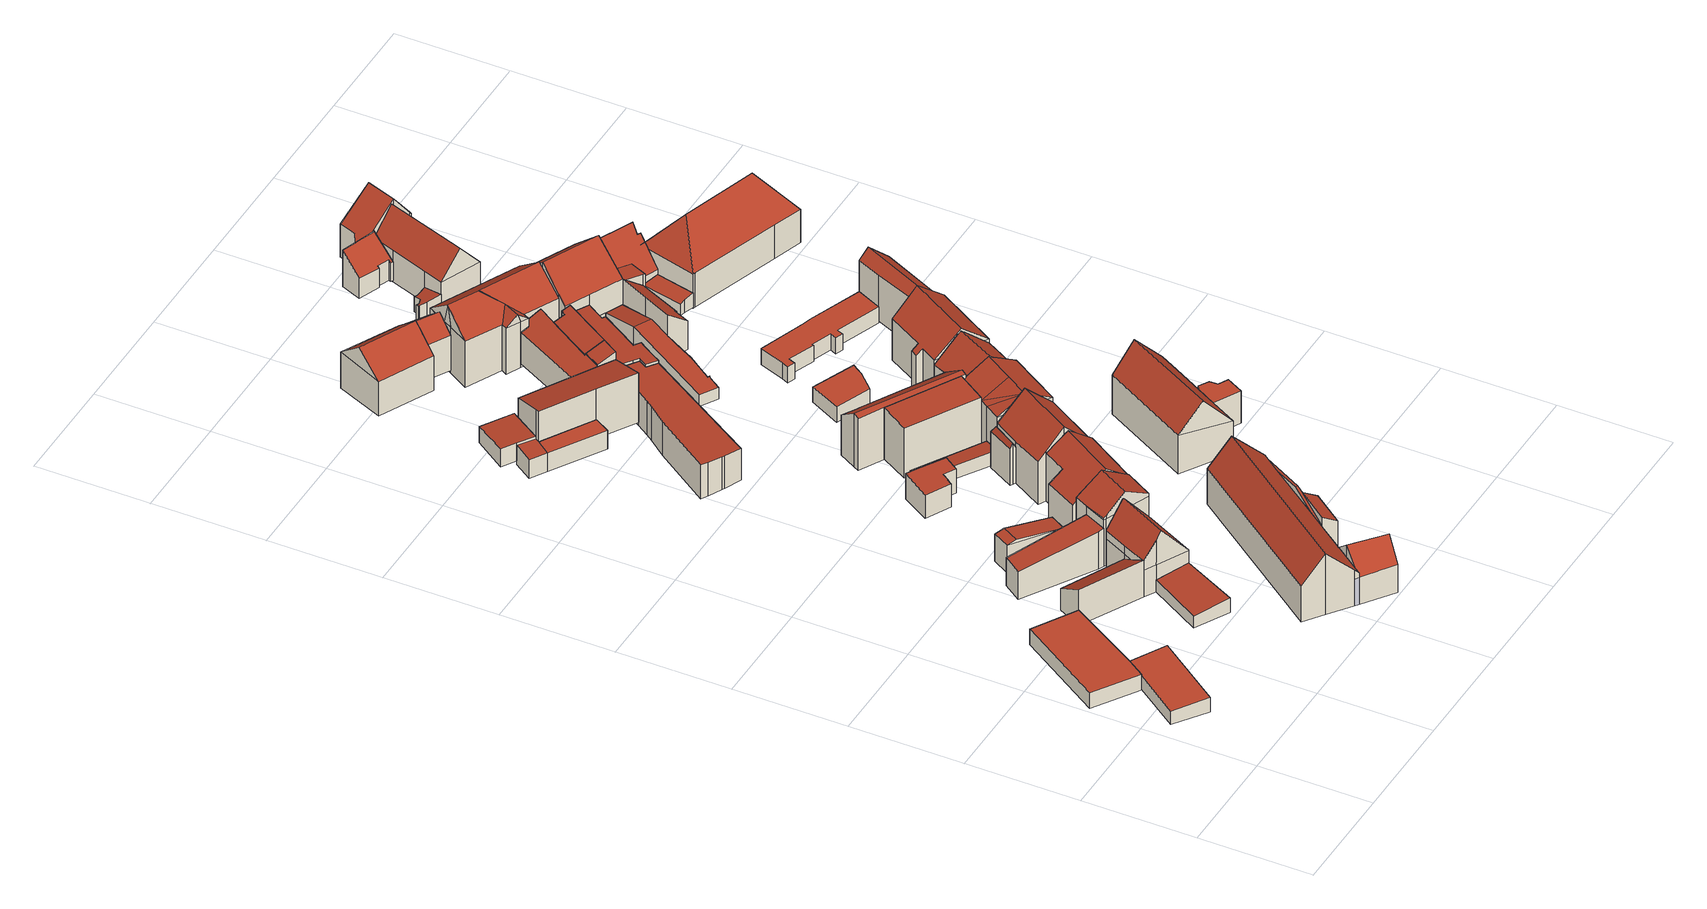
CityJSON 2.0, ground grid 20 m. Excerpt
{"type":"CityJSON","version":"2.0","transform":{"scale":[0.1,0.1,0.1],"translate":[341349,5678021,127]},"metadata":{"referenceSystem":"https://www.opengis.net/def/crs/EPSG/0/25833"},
"CityObjects":{
"building1":{"type":"Building","attributes":{"Dachtyp_tdc":"tdcPolyFlatRoof","Gemeindeschluessel":14729160,"Dachneigung":2.59,"QualitaetDacherkennung":91,"Geometrietyp2DReferenz":"3000","function":"31001_9998","roofType":"2100","measuredHeight":2.83},"geometry":[{"type":"MultiSurface","lod":"2","boundaries":[[[0,1,2,3]],[[1,4,5,2]],[[4,6,7,5]],[[6,8,9,7]],[[8,0,3,9]],[[8,6,4,1,0]],[[3,2,5,7,9]]],"semantics":{"surfaces":[{"type":"WallSurface"},{"type":"RoofSurface"},{"type":"GroundSurface"}],"values":[0,0,0,0,0,1,2]}}]},
"building2":{"type":"Building","attributes":{"Dachtyp_tdc":"tdcPolyFlatRoof","Gemeindeschluessel":14729160,"Dachneigung":0,"QualitaetDacherkennung":69,"Geometrietyp2DReferenz":"3000","function":"31001_9998","roofType":"1000","measuredHeight":3.01},"geometry":[{"type":"MultiSurface","lod":"2","boundaries":[[[10,11,12,13]],[[11,14,15,12]],[[14,16,17,15]],[[16,18,19,17]],[[18,10,13,19]],[[18,16,14,11,10]],[[13,12,15,17,19]]],"semantics":{"surfaces":[{"type":"WallSurface"},{"type":"RoofSurface"},{"type":"GroundSurface"}],"values":[0,0,0,0,0,1,2]}}]},
"building3":{"type":"Building","attributes":{"Gemeindeschluessel":14729160,"Geometrietyp2DReferenz":"3000","function":"31001_9998","roofType":"9999"},"children":["building3-1","building3-2","building3-3"]},
"building3-1":{"type":"BuildingPart","attributes":{"Dachtyp_tdc":"tdcPolyFlatRoof","Dachneigung":5.21,"QualitaetDacherkennung":87,"Geometrietyp2DReferenz":"3000","roofType":"2100","measuredHeight":2.85},"parents":["building3"],"geometry":[{"type":"MultiSurface","lod":"2","boundaries":[[[20,21,22,23]],[[21,24,25,22]],[[26,20,23,27]],[[26,24,21,20]],[[23,22,25,27]],[[27,25,24,26]]],"semantics":{"surfaces":[{"type":"WallSurface"},{"type":"RoofSurface"},{"type":"GroundSurface"},{"type":"ClosureSurface"}],"values":[0,0,0,1,2,3]}}]},
"building3-2":{"type":"BuildingPart","attributes":{"Dachtyp_tdc":"tdcPolyFlatRoof","Dachneigung":30.2,"QualitaetDacherkennung":49,"Geometrietyp2DReferenz":"3000","roofType":"2100","measuredHeight":7.16},"parents":["building3"],"geometry":[{"type":"MultiSurface","lod":"2","boundaries":[[[28,29,19,30,31,32]],[[29,33,34,19]],[[33,35,36,34]],[[33,29,28,37,38,35]],[[36,30,19,34]],[[32,37,28]],[[30,36,35,38,31]],[[31,38,37,32]]],"semantics":{"surfaces":[{"type":"WallSurface"},{"type":"RoofSurface"},{"type":"GroundSurface"},{"type":"ClosureSurface"}],"values":[0,0,0,1,2,0,3,3]}}]},
"building3-3":{"type":"BuildingPart","attributes":{"Dachtyp_tdc":"tdcGableRoof","Dachneigung":50.3,"QualitaetDacherkennung":76,"Geometrietyp2DReferenz":"3000","roofType":"3100","measuredHeight":11.4},"parents":["building3"],"geometry":[{"type":"MultiSurface","lod":"2","boundaries":[[[39,31,30,25,24]],[[40,41,42,36,35]],[[41,43,44,42]],[[43,45,26,27,44]],[[43,46,47,48]],[[49,37,32,50,47,46,51]],[[40,49,51,41]],[[41,51,46,43]],[[39,50,32,31]],[[45,48,47,50,39]],[[43,48,45]],[[27,25,30,36,42,44]],[[24,26,45,39]],[[24,25,27,26]],[[35,38,40]],[[36,30,31,38,35]],[[49,40,38,37]],[[31,32,37,38]]],"semantics":{"surfaces":[{"type":"WallSurface"},{"type":"RoofSurface"},{"type":"GroundSurface"},{"type":"ClosureSurface"}],"values":[0,0,0,0,1,1,0,0,0,0,0,2,0,3,0,3,0,3]}}]},
"building4":{"type":"Building","attributes":{"Gemeindeschluessel":14729160,"Geometrietyp2DReferenz":"3000","function":"31001_9998","roofType":"9999"},"children":["building4-1","building4-2"]},
"building4-1":{"type":"BuildingPart","attributes":{"Dachtyp_tdc":"tdcPolyFlatRoof","Dachneigung":7.52,"QualitaetDacherkennung":23,"Geometrietyp2DReferenz":"3000","roofType":"2100","measuredHeight":7.33},"parents":["building4"],"geometry":[{"type":"MultiSurface","lod":"2","boundaries":[[[52,53,54,55]],[[56,57,58,59]],[[57,60,61,58]],[[60,52,55,61]],[[60,57,56,53,52]],[[55,54,59,58,61]],[[59,54,53,56]]],"semantics":{"surfaces":[{"type":"WallSurface"},{"type":"RoofSurface"},{"type":"GroundSurface"},{"type":"ClosureSurface"}],"values":[0,0,0,0,1,2,3]}}]},
"building4-2":{"type":"BuildingPart","attributes":{"Dachtyp_tdc":"tdcGableRoof","Dachneigung":35.88,"QualitaetDacherkennung":66,"Geometrietyp2DReferenz":"3000","roofType":"3100","measuredHeight":12.32},"parents":["building4"],"geometry":[{"type":"MultiSurface","lod":"2","boundaries":[[[62,63,64,65]],[[63,66,56,59,64]],[[67,68,69,54,53]],[[68,70,71,69]],[[70,62,65,71]],[[72,73,74,75]],[[76,77,78,74,73,68]],[[63,78,77,66]],[[62,75,74,78,63]],[[66,77,76,67]],[[67,76,68]],[[70,72,75,62]],[[68,73,72,70]],[[65,64,59,54,69,71]],[[53,56,66,67]],[[53,54,59,56]]],"semantics":{"surfaces":[{"type":"WallSurface"},{"type":"RoofSurface"},{"type":"GroundSurface"},{"type":"ClosureSurface"}],"values":[0,0,0,0,0,1,1,0,0,0,0,0,0,2,0,3]}}]},
"building5":{"type":"Building","attributes":{"Dachtyp_tdc":"tdcGableRoof","Gemeindeschluessel":14729160,"Dachneigung":10.46,"QualitaetDacherkennung":11,"Geometrietyp2DReferenz":"3000","function":"31001_9998","roofType":"3100","measuredHeight":5.7},"geometry":[{"type":"MultiSurface","lod":"2","boundaries":[[[79,80,81,82]],[[80,83,84,81]],[[83,85,86,84]],[[85,79,82,86]],[[83,80,87]],[[79,85,88]],[[80,79,88,87]],[[85,83,87,88]],[[82,81,84,86]]],"semantics":{"surfaces":[{"type":"WallSurface"},{"type":"RoofSurface"},{"type":"GroundSurface"}],"values":[0,0,0,0,0,0,1,1,2]}}]},
"building6":{"type":"Building","attributes":{"Gemeindeschluessel":14729160,"Geometrietyp2DReferenz":"3000","function":"31001_9998","roofType":"9999"},"children":["building6-1","building6-2","building6-3","building6-4"]},
"building6-1":{"type":"BuildingPart","attributes":{"Dachtyp_tdc":"tdcPolyFlatRoof","Dachneigung":30.98,"QualitaetDacherkennung":46,"Geometrietyp2DReferenz":"3000","roofType":"2100","measuredHeight":7.2},"parents":["building6"],"geometry":[{"type":"MultiSurface","lod":"2","boundaries":[[[89,90,91,92,93,94]],[[90,95,96,91]],[[95,97,98,99,96]],[[97,95,90,89]],[[92,91,96,99]],[[94,98,97,89]],[[93,92,99,98]],[[94,93,98]]],"semantics":{"surfaces":[{"type":"WallSurface"},{"type":"RoofSurface"},{"type":"GroundSurface"},{"type":"ClosureSurface"}],"values":[0,0,0,1,2,0,3,3]}}]},
"building6-2":{"type":"BuildingPart","attributes":{"Dachtyp_tdc":"tdcGableRoof","Dachneigung":45.35,"QualitaetDacherkennung":31,"Geometrietyp2DReferenz":"3000","roofType":"3100","measuredHeight":11.82},"parents":["building6"],"geometry":[{"type":"MultiSurface","lod":"2","boundaries":[[[100,101,102]],[[100,103,104,101]],[[103,105,106,104]],[[105,107,108,106]],[[107,109,110,108]],[[109,111,112,113,110]],[[114,115,116,117,118,119]],[[109,107,105,103]],[[103,100,120,121,122,123,115,114,124,125,111,109]],[[117,126,127,101,104,106,108,110,113,118]],[[120,128,121]],[[123,116,115]],[[128,127,126,122,121]],[[122,126,117,116,123]],[[102,128,120,100]],[[102,101,127,128]],[[114,119,124]],[[125,112,111]],[[119,118,113,112]],[[119,112,125,124]]],"semantics":{"surfaces":[{"type":"WallSurface"},{"type":"RoofSurface"},{"type":"GroundSurface"},{"type":"ClosureSurface"}],"values":[0,0,0,0,0,0,0,1,1,2,0,0,3,3,0,3,0,0,3,3]}}]},
"building6-3":{"type":"BuildingPart","attributes":{"Dachtyp_tdc":"tdcGableRoof","Dachneigung":39.31,"QualitaetDacherkennung":58,"Geometrietyp2DReferenz":"3000","roofType":"3100","measuredHeight":8.56},"parents":["building6"],"geometry":[{"type":"MultiSurface","lod":"2","boundaries":[[[116,129,130,117]],[[129,131,132,130]],[[131,133,134,132]],[[131,129,116,123,135]],[[135,121,128,102,128,133,131]],[[127,126,117,130,132,134,127,101]],[[127,101,102,128]],[[122,121,135]],[[126,127,128,121,122]],[[123,122,135]],[[116,117,126,122,123]],[[128,127,134,133]]],"semantics":{"surfaces":[{"type":"WallSurface"},{"type":"RoofSurface"},{"type":"GroundSurface"},{"type":"ClosureSurface"}],"values":[0,0,0,1,1,2,3,0,3,0,3,0]}}]},
"building6-4":{"type":"BuildingPart","attributes":{"Dachtyp_tdc":"tdcGableRoof","Dachneigung":11.44,"QualitaetDacherkennung":5,"Geometrietyp2DReferenz":"3000","roofType":"3100","measuredHeight":7.4},"parents":["building6"],"geometry":[{"type":"MultiSurface","lod":"2","boundaries":[[[112,136,137,113]],[[136,93,92,137]],[[98,119,118,99]],[[119,98,94,138,139,124]],[[136,112,125,139,138]],[[136,138,94,93]],[[118,113,137,92,99]],[[112,113,118,119]],[[99,92,93,98]],[[93,94,98]],[[124,139,125]],[[119,124,125,112]]],"semantics":{"surfaces":[{"type":"WallSurface"},{"type":"RoofSurface"},{"type":"GroundSurface"},{"type":"ClosureSurface"}],"values":[0,0,0,1,1,0,2,3,3,3,0,3]}}]},
"building7":{"type":"Building","attributes":{"Dachtyp_tdc":"tdcPolyFlatRoof","Gemeindeschluessel":14729160,"Dachneigung":2.81,"QualitaetDacherkennung":72,"Geometrietyp2DReferenz":"3000","function":"31001_9998","roofType":"2100","measuredHeight":3.52},"geometry":[{"type":"MultiSurface","lod":"2","boundaries":[[[140,141,142,143]],[[141,144,145,142]],[[144,146,147,145]],[[146,148,149,147]],[[148,150,151,149]],[[150,140,143,151]],[[150,148,146,144,141,140]],[[143,142,145,147,149,151]]],"semantics":{"surfaces":[{"type":"WallSurface"},{"type":"RoofSurface"},{"type":"GroundSurface"}],"values":[0,0,0,0,0,0,1,2]}}]},
"building8":{"type":"Building","attributes":{"Dachtyp_tdc":"tdcPolyFlatRoof","Gemeindeschluessel":14729160,"Dachneigung":5.59,"QualitaetDacherkennung":69,"Geometrietyp2DReferenz":"3000","function":"31001_9998","roofType":"2100","measuredHeight":5.05},"geometry":[{"type":"MultiSurface","lod":"2","boundaries":[[[152,153,154,155]],[[153,156,157,154]],[[156,158,159,157]],[[158,160,161,159]],[[160,162,163,161]],[[162,164,165,163]],[[164,166,167,165]],[[166,168,169,167]],[[168,152,155,169]],[[168,166,164,162,160,158,156,153,152]],[[155,154,157,159,161,163,165,167,169]]],"semantics":{"surfaces":[{"type":"WallSurface"},{"type":"RoofSurface"},{"type":"GroundSurface"}],"values":[0,0,0,0,0,0,0,0,0,1,2]}}]},
"building9":{"type":"Building","attributes":{"Dachtyp_tdc":"tdcFreeFormRoof","Gemeindeschluessel":14729160,"Dachneigung":35.66,"QualitaetDacherkennung":70,"Geometrietyp2DReferenz":"3000","function":"31001_9998","roofType":"5000","measuredHeight":12.12},"geometry":[{"type":"MultiSurface","lod":"2","boundaries":[[[170,171,172,173]],[[171,174,175,172]],[[174,176,177,175]],[[176,178,179,177]],[[178,180,181,179]],[[180,182,183,181]],[[182,170,173,183]],[[180,178,184,185]],[[184,176,174,171,170,182,185]],[[178,176,184]],[[182,180,185]],[[173,172,175,177,179,181,183]]],"semantics":{"surfaces":[{"type":"WallSurface"},{"type":"RoofSurface"},{"type":"GroundSurface"}],"values":[0,0,0,0,0,0,0,1,1,0,0,2]}}]},
"building10":{"type":"Building","attributes":{"Gemeindeschluessel":14729160,"Geometrietyp2DReferenz":"3000","function":"31001_9998","roofType":"9999"},"children":["building10-1","building10-2","building10-3"]},
"building10-1":{"type":"BuildingPart","attributes":{"Dachtyp_tdc":"tdcPolyFlatRoof","Dachneigung":16.2,"QualitaetDacherkennung":48,"Geometrietyp2DReferenz":"3000","roofType":"2100","measuredHeight":9.61},"parents":["building10"],"geometry":[{"type":"MultiSurface","lod":"2","boundaries":[[[186,187,188,189,190]],[[187,191,192,188]],[[191,193,194,192]],[[193,195,196,194]],[[195,197,198,196]],[[197,199,200,201,198]],[[202,199,197,195,193,191,187,186]],[[189,188,192,194,196,198,201,203]],[[204,200,199,202]],[[204,203,201,200]],[[186,190,204,202]],[[190,189,203,204]]],"semantics":{"surfaces":[{"type":"WallSurface"},{"type":"RoofSurface"},{"type":"GroundSurface"},{"type":"ClosureSurface"}],"values":[0,0,0,0,0,0,1,2,0,3,0,3]}}]},
"building10-2":{"type":"BuildingPart","attributes":{"Dachtyp_tdc":"tdcPolyFlatRoof","Dachneigung":3.01,"QualitaetDacherkennung":65,"Geometrietyp2DReferenz":"3000","roofType":"2100","measuredHeight":3.75},"parents":["building10"],"geometry":[{"type":"MultiSurface","lod":"2","boundaries":[[[200,205,206,201]],[[205,207,208,206]],[[204,207,205,200]],[[201,206,208,203]],[[203,208,207,204]],[[201,203,204,200]]],"semantics":{"surfaces":[{"type":"WallSurface"},{"type":"RoofSurface"},{"type":"GroundSurface"},{"type":"ClosureSurface"}],"values":[0,0,1,2,3,3]}}]},
"building10-3":{"type":"BuildingPart","attributes":{"Dachtyp_tdc":"tdcPolyFlatRoof","Dachneigung":2.96,"QualitaetDacherkennung":71,"Geometrietyp2DReferenz":"3000","roofType":"2100","measuredHeight":3.77},"parents":["building10"],"geometry":[{"type":"MultiSurface","lod":"2","boundaries":[[[207,209,210,208]],[[209,211,212,210]],[[211,190,189,212]],[[211,209,207,204,190]],[[189,203,208,210,212]],[[204,203,189,190]],[[207,208,203,204]]],"semantics":{"surfaces":[{"type":"WallSurface"},{"type":"RoofSurface"},{"type":"GroundSurface"},{"type":"ClosureSurface"}],"values":[0,0,0,1,2,3,3]}}]},
"building11":{"type":"Building","attributes":{"Dachtyp_tdc":"tdcPolyFlatRoof","Gemeindeschluessel":14729160,"Dachneigung":3.3,"QualitaetDacherkennung":61,"Geometrietyp2DReferenz":"3000","function":"31001_9998","roofType":"2100","measuredHeight":6.56},"geometry":[{"type":"MultiSurface","lod":"2","boundaries":[[[213,214,215,216]],[[214,217,218,215]],[[217,219,220,218]],[[219,221,222,220]],[[221,223,224,222]],[[223,225,226,224]],[[225,227,228,226]],[[227,229,230,228]],[[229,231,232,230]],[[231,233,234,232]],[[233,235,236,234]],[[235,237,238,236]],[[237,239,240,238]],[[239,213,216,240]],[[239,237,235,233,231,229,227,225,223,221,219,217,214,213]],[[216,215,218,220,222,224,226,228,230,232,234,236,238,240]]],"semantics":{"surfaces":[{"type":"WallSurface"},{"type":"RoofSurface"},{"type":"GroundSurface"}],"values":[0,0,0,0,0,0,0,0,0,0,0,0,0,0,1,2]}}]},
"building12":{"type":"Building","attributes":{"Dachtyp_tdc":"tdcPolyFlatRoof","Gemeindeschluessel":14729160,"Dachneigung":6.05,"QualitaetDacherkennung":67,"Geometrietyp2DReferenz":"3000","function":"31001_9998","roofType":"2100","measuredHeight":2.61},"geometry":[{"type":"MultiSurface","lod":"2","boundaries":[[[241,242,243,244]],[[242,245,246,243]],[[245,247,248,246]],[[247,249,250,248]],[[249,251,252,250]],[[251,241,244,252]],[[251,249,247,245,242,241]],[[244,243,246,248,250,252]]],"semantics":{"surfaces":[{"type":"WallSurface"},{"type":"RoofSurface"},{"type":"GroundSurface"}],"values":[0,0,0,0,0,0,1,2]}}]},
"building13":{"type":"Building","attributes":{"Gemeindeschluessel":14729160,"Geometrietyp2DReferenz":"3000","function":"31001_9998","roofType":"9999"},"children":["building13-1","building13-2"]},
"building13-1":{"type":"BuildingPart","attributes":{"Dachtyp_tdc":"tdcGableRoof","Dachneigung":45.66,"QualitaetDacherkennung":60,"Geometrietyp2DReferenz":"3000","roofType":"3100","measuredHeight":13.01},"parents":["building13"],"geometry":[{"type":"MultiSurface","lod":"2","boundaries":[[[253,254,255,256,257]],[[254,258,259,255]],[[258,260,179,259]],[[260,261,262,179]],[[261,263,177,262]],[[263,264,265,177]],[[264,266,267,268,265]],[[261,260,258,254]],[[254,253,269,266,264,263,261]],[[268,256,255,259,179,262,177,265]],[[270,267,266,269]],[[270,268,267]],[[253,257,270,269]],[[257,256,268,270]]],"semantics":{"surfaces":[{"type":"WallSurface"},{"type":"RoofSurface"},{"type":"GroundSurface"},{"type":"ClosureSurface"}],"values":[0,0,0,0,0,0,0,1,1,2,0,3,0,3]}}]},
"building13-2":{"type":"BuildingPart","attributes":{"Dachtyp_tdc":"tdcFreeFormRoof","Dachneigung":62.61,"QualitaetDacherkennung":21,"Geometrietyp2DReferenz":"3000","roofType":"5000","measuredHeight":8.14},"parents":["building13"],"geometry":[{"type":"MultiSurface","lod":"2","boundaries":[[[271,272,273,274]],[[272,275,276,273]],[[275,257,256,276]],[[267,271,274,268]],[[257,275,277]],[[275,272,271,277]],[[271,267,270,257,277]],[[274,273,276,256,268]],[[270,268,256,257]],[[268,270,267]]],"semantics":{"surfaces":[{"type":"WallSurface"},{"type":"RoofSurface"},{"type":"GroundSurface"},{"type":"ClosureSurface"}],"values":[0,0,0,0,1,1,1,2,3,3]}}]},
"building14":{"type":"Building","attributes":{"Dachtyp_tdc":"tdcFreeFormRoof","Gemeindeschluessel":14729160,"Dachneigung":40.03,"QualitaetDacherkennung":75,"Geometrietyp2DReferenz":"3000","function":"31001_9998","roofType":"5000","measuredHeight":10.64},"geometry":[{"type":"MultiSurface","lod":"2","boundaries":[[[278,279,280,281]],[[279,282,283,280]],[[282,284,285,283]],[[284,286,287,285]],[[286,278,281,287]],[[278,288,289,282,279]],[[288,286,284,289]],[[284,282,289]],[[278,286,288]],[[281,280,283,285,287]]],"semantics":{"surfaces":[{"type":"WallSurface"},{"type":"RoofSurface"},{"type":"GroundSurface"}],"values":[0,0,0,0,0,1,1,0,0,2]}}]},
"building15":{"type":"Building","attributes":{"Dachtyp_tdc":"tdcPolyFlatRoof","Gemeindeschluessel":14729160,"Dachneigung":3.49,"QualitaetDacherkennung":70,"Geometrietyp2DReferenz":"3000","function":"31001_9998","roofType":"2100","measuredHeight":9.94},"geometry":[{"type":"MultiSurface","lod":"2","boundaries":[[[290,291,292,293]],[[291,294,295,292]],[[294,296,297,295]],[[296,290,293,297]],[[296,294,291,290]],[[293,292,295,297]]],"semantics":{"surfaces":[{"type":"WallSurface"},{"type":"RoofSurface"},{"type":"GroundSurface"}],"values":[0,0,0,0,1,2]}}]},
"building16":{"type":"Building","attributes":{"Dachtyp_tdc":"tdcPolyFlatRoof","Gemeindeschluessel":14729160,"Dachneigung":20,"QualitaetDacherkennung":65,"Geometrietyp2DReferenz":"3000","function":"31001_9998","roofType":"2100","measuredHeight":9.2},"geometry":[{"type":"MultiSurface","lod":"2","boundaries":[[[298,299,194,196]],[[299,300,301,194]],[[300,302,303,301]],[[302,298,196,303]],[[302,300,299,298]],[[194,301,303,196]]],"semantics":{"surfaces":[{"type":"WallSurface"},{"type":"RoofSurface"},{"type":"GroundSurface"}],"values":[0,0,0,0,1,2]}}]},
"building17":{"type":"Building","attributes":{"Dachtyp_tdc":"tdcGableRoof","Gemeindeschluessel":14729160,"Dachneigung":40.02,"QualitaetDacherkennung":74,"Geometrietyp2DReferenz":"3000","function":"31001_9998","roofType":"3100","measuredHeight":9.38},"geometry":[{"type":"MultiSurface","lod":"2","boundaries":[[[304,305,306,307]],[[305,308,309,306]],[[308,310,311,309]],[[310,304,307,311]],[[308,305,312]],[[304,310,313]],[[305,304,313,312]],[[310,308,312,313]],[[307,306,309,311]]],"semantics":{"surfaces":[{"type":"WallSurface"},{"type":"RoofSurface"},{"type":"GroundSurface"}],"values":[0,0,0,0,0,0,1,1,2]}}]},
"building18":{"type":"Building","attributes":{"Gemeindeschluessel":14729160,"Geometrietyp2DReferenz":"3000","function":"31001_9998","roofType":"9999"},"children":["building18-1","building18-2"]},
"building18-1":{"type":"BuildingPart","attributes":{"Dachtyp_tdc":"tdcGableRoof","Dachneigung":35.51,"QualitaetDacherkennung":55,"Geometrietyp2DReferenz":"3000","roofType":"3100","measuredHeight":10.35},"parents":["building18"],"geometry":[{"type":"MultiSurface","lod":"2","boundaries":[[[291,314,315,316]],[[314,317,318,315]],[[317,319,320,318]],[[319,321,322,320]],[[321,323,324,322]],[[323,325,326,327,328,324]],[[329,294,330,331,332]],[[294,291,316,330]],[[333,325,323,321,319,317]],[[317,314,291,294,329,333]],[[316,315,318,320,322,324,328,334,331,330]],[[335,326,325,333]],[[334,328,327,336]],[[336,327,326,335]],[[329,332,336,335,333]],[[334,336,332,331]]],"semantics":{"surfaces":[{"type":"WallSurface"},{"type":"RoofSurface"},{"type":"GroundSurface"},{"type":"ClosureSurface"}],"values":[0,0,0,0,0,0,0,0,1,1,2,0,3,3,0,3]}}]},
"building18-2":{"type":"BuildingPart","attributes":{"Dachtyp_tdc":"tdcGableRoof","Dachneigung":41.49,"QualitaetDacherkennung":64,"Geometrietyp2DReferenz":"3000","roofType":"3100","measuredHeight":11.75},"parents":["building18"],"geometry":[{"type":"MultiSurface","lod":"2","boundaries":[[[337,332,331,338]],[[327,339,340,328]],[[339,341,342,340]],[[341,337,338,342]],[[341,343,344,345]],[[326,335,346,344,343,339]],[[339,343,341]],[[327,326,339]],[[337,345,344,346,332]],[[341,345,337]],[[338,331,334,328,340,342]],[[328,334,336,327]],[[334,331,332,336]],[[335,336,332,346]],[[326,327,336,335]]],"semantics":{"surfaces":[{"type":"WallSurface"},{"type":"RoofSurface"},{"type":"GroundSurface"},{"type":"ClosureSurface"}],"values":[0,0,0,0,1,1,0,0,0,0,2,3,3,0,3]}}]},
"building19":{"type":"Building","attributes":{"Dachtyp_tdc":"tdcFreeFormRoof","Gemeindeschluessel":14729160,"Dachneigung":29.39,"QualitaetDacherkennung":24,"Geometrietyp2DReferenz":"3000","function":"31001_9998","roofType":"5000","measuredHeight":11.85},"geometry":[{"type":"MultiSurface","lod":"2","boundaries":[[[347,348,349,338]],[[348,350,351,349]],[[350,352,353,351]],[[352,354,355,353]],[[354,356,330,355]],[[356,347,338,330]],[[357,358,356,354]],[[354,359,357]],[[352,359,354]],[[359,352,350]],[[359,350,348]],[[358,357,359,348,347]],[[358,347,356]],[[338,349,351,353,355,330]]],"semantics":{"surfaces":[{"type":"WallSurface"},{"type":"RoofSurface"},{"type":"GroundSurface"}],"values":[0,0,0,0,0,0,1,1,1,1,0,1,0,2]}}]},
"building20":{"type":"Building","attributes":{"Gemeindeschluessel":14729160,"Geometrietyp2DReferenz":"3000","function":"31001_9998","roofType":"9999"},"children":["building20-1","building20-2"]},
"building20-1":{"type":"BuildingPart","attributes":{"Dachtyp_tdc":"tdcGableRoof","Dachneigung":56.66,"QualitaetDacherkennung":27,"Geometrietyp2DReferenz":"3000","roofType":"3100","measuredHeight":4.86},"parents":["building20"],"geometry":[{"type":"MultiSurface","lod":"2","boundaries":[[[360,361,362,363]],[[361,364,365,362]],[[364,366,367,365]],[[366,368,369,367]],[[368,370,371,369]],[[370,372,373,371]],[[372,374,375,373]],[[376,360,363,377]],[[372,370,368,366,364,361,360]],[[360,376,374,372]],[[363,362,365,367,369,371,373,375,377]],[[377,375,374,376]]],"semantics":{"surfaces":[{"type":"WallSurface"},{"type":"RoofSurface"},{"type":"GroundSurface"},{"type":"ClosureSurface"}],"values":[0,0,0,0,0,0,0,0,1,1,2,3]}}]},
"building20-2":{"type":"BuildingPart","attributes":{"Dachtyp_tdc":"tdcPolyFlatRoof","Dachneigung":20.46,"QualitaetDacherkennung":61,"Geometrietyp2DReferenz":"3000","roofType":"2100","measuredHeight":7.69},"parents":["building20"],"geometry":[{"type":"MultiSurface","lod":"2","boundaries":[[[378,379,380,375,374]],[[379,381,382,380]],[[381,383,384,382]],[[383,385,386,384]],[[385,387,388,386]],[[387,389,390,388]],[[389,391,392,390]],[[391,393,376,377,392]],[[393,391,389,387,385,383,381,379,378]],[[375,380,382,384,386,388,390,392,377]],[[378,374,376,393]],[[374,375,377,376]]],"semantics":{"surfaces":[{"type":"WallSurface"},{"type":"RoofSurface"},{"type":"GroundSurface"},{"type":"ClosureSurface"}],"values":[0,0,0,0,0,0,0,0,1,2,0,3]}}]},
"building21":{"type":"Building","attributes":{"Dachtyp_tdc":"tdcPolyFlatRoof","Gemeindeschluessel":14729160,"Dachneigung":20.4,"QualitaetDacherkennung":76,"Geometrietyp2DReferenz":"3000","function":"31001_9998","roofType":"2100","measuredHeight":9.17},"geometry":[{"type":"MultiSurface","lod":"2","boundaries":[[[302,300,301,303]],[[300,394,395,301]],[[394,396,397,395]],[[396,398,399,397]],[[398,400,401,399]],[[400,402,403,401]],[[402,404,405,403]],[[404,302,303,405]],[[404,402,400,398,396,394,300,302]],[[303,301,395,397,399,401,403,405]]],"semantics":{"surfaces":[{"type":"WallSurface"},{"type":"RoofSurface"},{"type":"GroundSurface"}],"values":[0,0,0,0,0,0,0,0,1,2]}}]},
"building22":{"type":"Building","attributes":{"Dachtyp_tdc":"tdcPolyFlatRoof","Gemeindeschluessel":14729160,"Dachneigung":2.99,"QualitaetDacherkennung":69,"Geometrietyp2DReferenz":"3000","function":"31001_9998","roofType":"2100","measuredHeight":6.97},"geometry":[{"type":"MultiSurface","lod":"2","boundaries":[[[406,407,408,409]],[[407,410,411,408]],[[410,412,413,411]],[[412,414,216,413]],[[414,415,240,216]],[[415,416,238,240]],[[416,417,236,238]],[[417,418,234,236]],[[418,419,420,234]],[[419,421,422,420]],[[421,423,424,422]],[[423,425,426,424]],[[425,427,428,426]],[[427,429,430,428]],[[429,406,409,430]],[[429,427,425,423,421,419,418,417,416,415,414,412,410,407,406]],[[409,408,411,413,216,240,238,236,234,420,422,424,426,428,430]]],"semantics":{"surfaces":[{"type":"WallSurface"},{"type":"RoofSurface"},{"type":"GroundSurface"}],"values":[0,0,0,0,0,0,0,0,0,0,0,0,0,0,0,1,2]}}]},
"building23":{"type":"Building","attributes":{"Dachtyp_tdc":"tdcPolyFlatRoof","Gemeindeschluessel":14729160,"Dachneigung":0,"QualitaetDacherkennung":65,"Geometrietyp2DReferenz":"3000","function":"31001_9998","roofType":"1000","measuredHeight":3.01},"geometry":[{"type":"MultiSurface","lod":"2","boundaries":[[[431,432,433,434]],[[432,435,436,433]],[[435,437,438,436]],[[437,439,440,438]],[[439,431,434,440]],[[439,437,435,432,431]],[[434,433,436,438,440]]],"semantics":{"surfaces":[{"type":"WallSurface"},{"type":"RoofSurface"},{"type":"GroundSurface"}],"values":[0,0,0,0,0,1,2]}}]},
"building24":{"type":"Building","attributes":{"Dachtyp_tdc":"tdcFreeFormRoof","Gemeindeschluessel":14729160,"Dachneigung":48.38,"QualitaetDacherkennung":74,"Geometrietyp2DReferenz":"3000","function":"31001_9998","roofType":"5000","measuredHeight":12.38},"geometry":[{"type":"MultiSurface","lod":"2","boundaries":[[[441,442,443,444]],[[442,445,446,443]],[[445,447,448,446]],[[447,449,450,448]],[[449,451,452,450]],[[451,453,454,452]],[[453,441,444,454]],[[453,451,449,455,456,442,441]],[[456,455,447,445]],[[445,442,456]],[[449,447,455]],[[444,443,446,448,450,452,454]]],"semantics":{"surfaces":[{"type":"WallSurface"},{"type":"RoofSurface"},{"type":"GroundSurface"}],"values":[0,0,0,0,0,0,0,1,1,0,0,2]}}]},
"building25":{"type":"Building","attributes":{"Dachtyp_tdc":"tdcFreeFormRoof","Gemeindeschluessel":14729160,"Dachneigung":37.27,"QualitaetDacherkennung":80,"Geometrietyp2DReferenz":"3000","function":"31001_9998","roofType":"5000","measuredHeight":12.78},"geometry":[{"type":"MultiSurface","lod":"2","boundaries":[[[457,458,459,460]],[[458,461,462,459]],[[461,463,464,462]],[[463,465,466,464]],[[465,467,468,466]],[[467,469,470,468]],[[469,471,472,470]],[[471,473,474,472]],[[473,475,476,474]],[[475,477,478,476]],[[477,479,480,478]],[[479,457,460,480]],[[475,479,477]],[[475,481,479]],[[473,481,475]],[[481,473,471]],[[482,483,481,471,469]],[[484,482,469,467]],[[465,484,467]],[[484,465,463]],[[485,483,482,484,463,461]],[[486,485,461,458]],[[486,458,457]],[[481,483,485,486,457,479]],[[460,459,462,464,466,468,470,472,474,476,478,480]]],"semantics":{"surfaces":[{"type":"WallSurface"},{"type":"RoofSurface"},{"type":"GroundSurface"}],"values":[0,0,0,0,0,0,0,0,0,0,0,0,0,0,0,0,1,1,0,0,1,1,0,1,2]}}]},
"building26":{"type":"Building","attributes":{"Dachtyp_tdc":"tdcPolyFlatRoof","Gemeindeschluessel":14729160,"Dachneigung":0,"QualitaetDacherkennung":15,"Geometrietyp2DReferenz":"3000","function":"31001_9998","roofType":"1000","measuredHeight":6.33},"geometry":[{"type":"MultiSurface","lod":"2","boundaries":[[[441,453,454,444]],[[453,487,488,454]],[[487,489,490,488]],[[489,491,492,490]],[[491,493,494,492]],[[493,495,496,494]],[[495,441,444,496]],[[495,493,491,489,487,453,441]],[[444,454,488,490,492,494,496]]],"semantics":{"surfaces":[{"type":"WallSurface"},{"type":"RoofSurface"},{"type":"GroundSurface"}],"values":[0,0,0,0,0,0,0,1,2]}}]},
"building27":{"type":"Building","attributes":{"Gemeindeschluessel":14729160,"Geometrietyp2DReferenz":"3000","function":"31001_9998","roofType":"9999"},"children":["building27-1","building27-2"]},
"building27-1":{"type":"BuildingPart","attributes":{"Dachtyp_tdc":"tdcGableRoof","Dachneigung":10.29,"QualitaetDacherkennung":21,"Geometrietyp2DReferenz":"3000","roofType":"3100","measuredHeight":5.19},"parents":["building27"],"geometry":[{"type":"MultiSurface","lod":"2","boundaries":[[[497,498,499,500]],[[498,501,502,499]],[[501,503,504,502]],[[503,505,506,504]],[[505,507,508,506]],[[507,509,510,508]],[[509,511,512,510]],[[511,513,514,512]],[[513,515,516,514]],[[515,517,518,516]],[[517,519,520,518]],[[519,521,522,520]],[[521,523,524,522]],[[523,525,428,524]],[[521,519,517,515,513,511,509,507,505,503,501]],[[501,498,497,525,523,521]],[[500,499,502,504,506,508,510,512,514,516,518,520,522,524,428]],[[497,500,428,525]]],"semantics":{"surfaces":[{"type":"WallSurface"},{"type":"RoofSurface"},{"type":"GroundSurface"},{"type":"ClosureSurface"}],"values":[0,0,0,0,0,0,0,0,0,0,0,0,0,0,1,1,2,3]}}]},
"building27-2":{"type":"BuildingPart","attributes":{"Dachtyp_tdc":"tdcGableRoof","Dachneigung":42.05,"QualitaetDacherkennung":74,"Geometrietyp2DReferenz":"3000","roofType":"3100","measuredHeight":13.49},"parents":["building27"],"geometry":[{"type":"MultiSurface","lod":"2","boundaries":[[[526,527,426,428]],[[527,528,529,426]],[[528,530,531,529]],[[530,532,533,531]],[[532,534,535,533]],[[534,536,537,535]],[[536,538,497,500,537]],[[526,428,525]],[[536,534,532,530]],[[530,528,527,526,538,536]],[[426,529,531,533,535,537,500,428]],[[526,525,497,538]],[[525,428,500,497]]],"semantics":{"surfaces":[{"type":"WallSurface"},{"type":"RoofSurface"},{"type":"GroundSurface"},{"type":"ClosureSurface"}],"values":[0,0,0,0,0,0,0,0,1,1,2,0,3]}}]},
"building28":{"type":"Building","attributes":{"Dachtyp_tdc":"tdcPolyFlatRoof","Gemeindeschluessel":14729160,"Dachneigung":11.78,"QualitaetDacherkennung":48,"Geometrietyp2DReferenz":"3000","function":"31001_9998","roofType":"2100","measuredHeight":3.58},"geometry":[{"type":"MultiSurface","lod":"2","boundaries":[[[539,540,541,542]],[[540,543,544,541]],[[543,545,546,544]],[[545,547,548,546]],[[547,549,550,548]],[[549,551,552,550]],[[551,553,554,552]],[[553,555,556,554]],[[555,557,558,556]],[[557,539,542,558]],[[557,555,553,551,549,547,545,543,540,539]],[[542,541,544,546,548,550,552,554,556,558]]],"semantics":{"surfaces":[{"type":"WallSurface"},{"type":"RoofSurface"},{"type":"GroundSurface"}],"values":[0,0,0,0,0,0,0,0,0,0,1,2]}}]},
"building29":{"type":"Building","attributes":{"Dachtyp_tdc":"tdcPolyFlatRoof","Gemeindeschluessel":14729160,"Dachneigung":38.92,"QualitaetDacherkennung":66,"Geometrietyp2DReferenz":"3000","function":"31001_9998","roofType":"2100","measuredHeight":8.58},"geometry":[{"type":"MultiSurface","lod":"2","boundaries":[[[559,560,504,561]],[[560,562,499,504]],[[562,538,500,499]],[[538,563,564,500]],[[563,565,566,564]],[[565,567,568,566]],[[567,559,561,568]],[[567,565,563,538,562,560,559]],[[561,504,499,500,564,566,568]]],"semantics":{"surfaces":[{"type":"WallSurface"},{"type":"RoofSurface"},{"type":"GroundSurface"}],"values":[0,0,0,0,0,0,0,1,2]}}]},
"building30":{"type":"Building","attributes":{"Dachtyp_tdc":"tdcFreeFormRoof","Gemeindeschluessel":14729160,"Dachneigung":40.38,"QualitaetDacherkennung":63,"Geometrietyp2DReferenz":"3000","function":"31001_9998","roofType":"5000","measuredHeight":12.17},"geometry":[{"type":"MultiSurface","lod":"2","boundaries":[[[569,570,571,572]],[[570,573,574,571]],[[573,575,576,574]],[[575,577,578,576]],[[577,579,580,578]],[[579,581,582,580]],[[581,583,584,582]],[[583,569,572,584]],[[585,583,581,579,577,575,573,586]],[[570,569,585,586]],[[569,583,585]],[[573,570,586]],[[572,571,574,576,578,580,582,584]]],"semantics":{"surfaces":[{"type":"WallSurface"},{"type":"RoofSurface"},{"type":"GroundSurface"}],"values":[0,0,0,0,0,0,0,0,1,1,0,0,2]}}]},
"building31":{"type":"Building","attributes":{"Dachtyp_tdc":"tdcHipAndGableRoof","Gemeindeschluessel":14729160,"Dachneigung":0,"QualitaetDacherkennung":0,"Geometrietyp2DReferenz":"3000","BezugspunktDach":"2000","function":"31001_9998","measuredHeight":3.1},"geometry":[{"type":"MultiSurface","lod":"2","boundaries":[[[587,588,589,590,591,592,593,594,595,596,597,598,599,600,601,602]],[[602,601,603,604]],[[601,600,605,603]],[[600,599,606,605]],[[599,598,607,606]],[[598,597,608,607]],[[597,596,609,608]],[[596,595,610,609]],[[595,594,611,610]],[[594,593,612,611]],[[593,592,613,612]],[[592,591,614,613]],[[591,590,615,614]],[[590,589,616,615]],[[589,588,617,616]],[[588,587,618,617]],[[587,602,604,618]],[[604,603,605,606,607,608,609,610,611,612,613,614,615,616,617,618]]],"semantics":{"surfaces":[{"type":"RoofSurface"},{"type":"WallSurface"},{"type":"GroundSurface"}],"values":[0,1,1,1,1,1,1,1,1,1,1,1,1,1,1,1,1,2]}}]},
"building32":{"type":"Building","attributes":{"Dachtyp_tdc":"tdcPolyFlatRoof","Gemeindeschluessel":14729160,"Dachneigung":39.92,"QualitaetDacherkennung":54,"Geometrietyp2DReferenz":"3000","function":"31001_9998","roofType":"2100","measuredHeight":7.16},"geometry":[{"type":"MultiSurface","lod":"2","boundaries":[[[619,620,621,622]],[[620,623,624,621]],[[623,625,626,624]],[[625,627,628,626]],[[627,629,630,628]],[[629,631,632,630]],[[631,633,634,632]],[[633,635,636,634]],[[635,637,638,636]],[[637,639,640,638]],[[639,619,622,640]],[[639,637,635,633,631,629,627,625,623,620,619]],[[622,621,624,626,628,630,632,634,636,638,640]]],"semantics":{"surfaces":[{"type":"WallSurface"},{"type":"RoofSurface"},{"type":"GroundSurface"}],"values":[0,0,0,0,0,0,0,0,0,0,0,1,2]}}]},
"building33":{"type":"Building","attributes":{"Dachtyp_tdc":"tdcFreeFormRoof","Gemeindeschluessel":14729160,"Dachneigung":50.01,"QualitaetDacherkennung":88,"Geometrietyp2DReferenz":"3000","function":"31001_9998","roofType":"5000","measuredHeight":10.85},"geometry":[{"type":"MultiSurface","lod":"2","boundaries":[[[641,642,643,644]],[[642,645,646,643]],[[645,647,648,646]],[[647,649,650,648]],[[649,651,652,650]],[[651,641,644,652]],[[651,649,653,654]],[[653,647,645,642,641,654]],[[649,647,653]],[[641,651,654]],[[644,643,646,648,650,652]]],"semantics":{"surfaces":[{"type":"WallSurface"},{"type":"RoofSurface"},{"type":"GroundSurface"}],"values":[0,0,0,0,0,0,1,1,0,0,2]}}]},
"building34":{"type":"Building","attributes":{"Gemeindeschluessel":14729160,"Geometrietyp2DReferenz":"3000","function":"31001_9998","roofType":"9999"},"children":["building34-1","building34-2","building34-3"]},
"building34-1":{"type":"BuildingPart","attributes":{"Dachtyp_tdc":"tdcPolyFlatRoof","Dachneigung":9.87,"QualitaetDacherkennung":43,"Geometrietyp2DReferenz":"3000","roofType":"2100","measuredHeight":8.23},"parents":["building34"],"geometry":[{"type":"MultiSurface","lod":"2","boundaries":[[[655,656,657,658,659]],[[656,660,564,657]],[[660,661,500,564]],[[661,662,663,664,500]],[[662,661,660,656,655]],[[658,657,564,500,664]],[[655,659,663,662]],[[659,658,664,663]]],"semantics":{"surfaces":[{"type":"WallSurface"},{"type":"RoofSurface"},{"type":"GroundSurface"},{"type":"ClosureSurface"}],"values":[0,0,0,0,1,2,0,3]}}]},
"building34-2":{"type":"BuildingPart","attributes":{"Dachtyp_tdc":"tdcPolyFlatRoof","Dachneigung":12.94,"QualitaetDacherkennung":72,"Geometrietyp2DReferenz":"3000","roofType":"2100","measuredHeight":2.86},"parents":["building34"],"geometry":[{"type":"MultiSurface","lod":"2","boundaries":[[[665,666,667,668]],[[666,669,670,667]],[[669,671,672,670]],[[671,673,674,672]],[[671,669,666,665,673]],[[674,668,667,670,672]],[[668,674,673,665]]],"semantics":{"surfaces":[{"type":"WallSurface"},{"type":"RoofSurface"},{"type":"GroundSurface"},{"type":"ClosureSurface"}],"values":[0,0,0,0,1,2,3]}}]},
"building34-3":{"type":"BuildingPart","attributes":{"Dachtyp_tdc":"tdcGableRoof","Dachneigung":57.04,"QualitaetDacherkennung":66,"Geometrietyp2DReferenz":"3000","roofType":"3100","measuredHeight":10.87},"parents":["building34"],"geometry":[{"type":"MultiSurface","lod":"2","boundaries":[[[675,659,658,674,673]],[[663,676,677,664]],[[676,678,535,677]],[[678,679,680,535]],[[679,681,682,680]],[[681,683,684,682]],[[683,685,686,684]],[[685,687,665,668,686]],[[681,679,678,676]],[[676,663,659,675,687,685,683,681]],[[668,674,658,664,677,535,680,682,684,686]],[[675,673,665,687]],[[673,674,668,665]],[[663,664,658,659]]],"semantics":{"surfaces":[{"type":"WallSurface"},{"type":"RoofSurface"},{"type":"GroundSurface"},{"type":"ClosureSurface"}],"values":[0,0,0,0,0,0,0,0,1,1,2,0,3,3]}}]},
"building35":{"type":"Building","attributes":{"Dachtyp_tdc":"tdcFreeFormRoof","Gemeindeschluessel":14729160,"Dachneigung":43.84,"QualitaetDacherkennung":69,"Geometrietyp2DReferenz":"3000","function":"31001_9998","roofType":"5000","measuredHeight":10.58},"geometry":[{"type":"MultiSurface","lod":"2","boundaries":[[[688,689,690,691]],[[689,692,693,690]],[[692,694,695,693]],[[694,696,697,695]],[[696,688,691,697]],[[698,696,694,692,699]],[[689,688,698,699]],[[692,689,699]],[[688,696,698]],[[691,690,693,695,697]]],"semantics":{"surfaces":[{"type":"WallSurface"},{"type":"RoofSurface"},{"type":"GroundSurface"}],"values":[0,0,0,0,0,1,1,0,0,2]}}]},
"building36":{"type":"Building","attributes":{"Dachtyp_tdc":"tdcGableRoof","Gemeindeschluessel":14729160,"Dachneigung":40.38,"QualitaetDacherkennung":53,"Geometrietyp2DReferenz":"3000","function":"31001_9998","roofType":"3100","measuredHeight":11.36},"geometry":[{"type":"MultiSurface","lod":"2","boundaries":[[[700,701,702,703]],[[701,704,705,702]],[[704,706,707,705]],[[706,708,709,707]],[[708,710,711,709]],[[710,712,713,711]],[[712,714,715,713]],[[714,716,717,715]],[[716,718,650,717]],[[718,719,720,650]],[[719,721,648,720]],[[721,722,723,648]],[[722,700,703,723]],[[719,718,716,714,712]],[[712,710,708,706,704,701,700,722,721,719]],[[703,702,705,707,709,711,713,715,717,650,720,648,723]]],"semantics":{"surfaces":[{"type":"WallSurface"},{"type":"RoofSurface"},{"type":"GroundSurface"}],"values":[0,0,0,0,0,0,0,0,0,0,0,0,0,1,1,2]}}]},
"building37":{"type":"Building","attributes":{"Dachtyp_tdc":"tdcHipRoof","Gemeindeschluessel":14729160,"Dachneigung":50.59,"QualitaetDacherkennung":46,"Geometrietyp2DReferenz":"3000","function":"31001_9998","roofType":"3200","measuredHeight":12.8},"geometry":[{"type":"MultiSurface","lod":"2","boundaries":[[[724,725,726,727]],[[725,728,729,726]],[[728,730,731,729]],[[730,732,733,731]],[[732,734,735,733]],[[734,736,737,735]],[[736,738,739,737]],[[738,724,727,739]],[[734,732,740]],[[725,724,741]],[[732,730,728,725,741,740]],[[724,738,736,734,740,741]],[[727,726,729,731,733,735,737,739]]],"semantics":{"surfaces":[{"type":"WallSurface"},{"type":"RoofSurface"},{"type":"GroundSurface"}],"values":[0,0,0,0,0,0,0,0,1,1,1,1,2]}}]}
},
"vertices":[
[82,123,38],[27,162,35],[27,162,9],[82,123,9],[84,242,35],[84,242,9],[107,276,35],[107,276,9],[166,240,38],[166,240,9],
[107,276,38],[84,242,38],[84,242,8],[107,276,8],[7,291,38],[7,291,8],[105,445,38],[105,445,8],[181,400,38],[181,400,8],
[316,209,36],[256,241,30],[256,241,8],[316,209,8],[309,333,31],[309,333,8],[364,305,36],[364,305,8],
[289,344,79],[181,400,77],[289,344,8],[289,344,60],[289,344,78],[202,442,50],[202,442,8],[311,389,50],[311,389,8],[290,347,78],[303,374,60],
[309,333,60],[311,389,60],[331,430,60],[331,430,8],[411,398,60],[411,398,8],[364,305,60],[363,417,122],[319,329,122],[364,305,61],[311,389,77],[309,333,108],[331,430,77],
[217,543,63],[346,472,82],[346,472,9],[217,543,9],[327,432,83],[318,436,81],[318,436,9],[327,432,9],[195,511,62],[195,511,9],
[411,398,99],[331,430,99],[331,430,9],[411,398,9],[327,432,99],[346,472,99],[357,495,99],[357,495,9],[441,448,99],[441,448,9],[441,448,102],[397,472,133],[367,416,133],[411,398,104],[346,472,100],[327,432,102],[331,430,105],
[351,533,52],[335,505,52],[335,505,11],[351,533,11],[243,555,64],[243,555,11],[260,585,64],[260,585,11],[259,547,68],[275,576,68],
[551,206,78],[572,191,62],[572,191,6],[551,206,6],[551,206,60],[551,206,77],[531,135,62],[531,135,6],[510,151,78],[510,151,61],[510,151,6],
[419,49,76],[419,49,6],[419,49,58],[380,78,124],[380,78,6],[347,103,75],[347,103,6],[540,364,75],[540,364,6],[573,339,124],[573,339,6],[619,306,67],[619,306,59],[619,306,6],[506,153,67],[468,102,67],[468,102,66],[468,102,6],[506,153,6],[506,153,61],[426,44,67],[432,53,67],[451,78,67],[468,101,67],[521,173,67],[594,273,67],[451,78,6],[426,44,6],[426,44,58],
[523,52,69],[523,52,6],[505,33,92],[505,33,6],[479,5,61],[479,5,6],[451,78,92],
[622,303,59],[622,303,6],[559,218,80],[556,220,80],
[156,1320,61],[128,1339,61],[128,1339,26],[156,1320,26],[104,1354,61],[104,1354,26],[142,1410,58],[142,1410,26],[196,1378,57],[196,1378,26],[188,1367,58],[188,1367,26],
[305,728,56],[334,776,61],[334,776,11],[305,728,11],[357,763,61],[357,763,11],[397,739,61],[397,739,11],[382,714,58],[382,714,11],[361,726,58],[361,726,11],[354,713,57],[354,713,11],[353,714,57],[353,714,11],[348,705,56],[348,705,11],
[351,498,87],[383,556,85],[383,556,10],[351,498,10],[406,543,103],[406,543,10],[429,584,102],[429,584,10],[498,540,100],[498,540,10],[441,448,100],[441,448,10],[357,495,92],[357,495,10],[463,563,131],[405,468,131],
[156,1320,113],[188,1367,96],[188,1367,19],[156,1320,19],[156,1320,57],[279,1314,96],[279,1314,19],[313,1295,96],[313,1295,19],[341,1278,96],[341,1278,19],[306,1221,115],[306,1221,19],[241,1260,115],[241,1260,56],[241,1260,19],[152,1313,115],[152,1313,19],[152,1313,56],
[226,1233,55],[226,1233,19],[135,1289,55],[135,1289,19],
[106,1306,55],[106,1306,19],[128,1339,57],[128,1339,19],
[388,1229,74],[258,1020,74],[258,1020,13],[388,1229,13],[228,1033,76],[228,1033,13],[224,1035,76],[224,1035,13],[200,1047,78],[200,1047,13],[188,1053,79],[188,1053,13],[257,1154,78],[257,1154,13],[282,1186,78],[282,1186,13],[291,1198,78],[291,1198,13],[306,1221,78],[306,1221,13],[341,1278,78],[341,1278,13],[368,1262,76],[368,1262,13],[378,1256,75],[378,1256,13],[369,1241,75],[369,1241,13],
[397,739,39],[357,763,39],[357,763,13],[397,739,13],[372,788,35],[372,788,13],[491,718,35],[491,718,13],[474,691,39],[474,691,13],[464,697,39],[464,697,13],
[474,691,91],[515,665,140],[515,665,10],[474,691,10],[474,691,80],[557,638,93],[557,638,10],[498,540,94],[457,567,140],[457,567,10],[429,584,106],[416,591,92],[416,591,10],[447,645,90],[447,645,80],[447,645,10],[447,645,91],[447,645,78],
[442,648,90],[438,650,80],[438,650,10],[442,648,10],[464,697,80],[464,697,10],[466,689,91],
[242,1560,115],[229,1533,89],[229,1533,22],[242,1560,22],[134,1579,89],[134,1579,22],[169,1662,92],[169,1662,22],[268,1613,92],[268,1613,22],[249,1575,128],[152,1622,128],
[378,801,108],[406,850,112],[406,850,12],[378,801,12],[529,781,112],[529,781,12],[500,732,108],[500,732,12],
[341,1278,111],[313,1295,99],[330,1324,99],[330,1324,19],[359,1307,111],[359,1307,19],
[287,1534,88],[242,1560,87],[242,1560,20],[287,1534,20],[268,1613,91],[268,1613,20],[315,1584,91],[315,1584,20],[256,1588,114],[302,1561,114],
[363,873,111],[363,873,11],[406,850,11],[368,882,115],[368,882,11],[385,913,89],[385,913,11],[413,897,89],[413,897,11],[415,899,87],[415,899,11],[555,821,87],[555,821,85],[555,821,83],[555,821,11],[535,777,112],[529,781,11],[535,777,11],[535,777,83],[539,785,115],[539,785,11],[539,785,87],[539,785,83],
[613,730,83],[613,730,11],[567,847,83],[567,847,11],[653,797,83],[653,797,11],[609,823,129],[573,755,129],[613,730,87],[535,777,87],
[613,730,102],[557,638,102],[557,638,11],[474,691,102],[474,691,11],[491,718,102],[491,718,11],[500,732,102],[500,732,11],[529,781,102],[541,706,129],[571,756,129],[516,665,129],
[405,1430,72],[426,1420,37],[426,1420,23],[405,1430,23],[418,1405,34],[418,1405,23],[412,1393,34],[412,1393,23],[399,1401,57],[399,1401,23],[394,1393,57],[394,1393,23],[386,1398,72],[386,1398,23],[376,1404,58],[376,1404,23],[395,1435,58],[395,1435,23],
[376,1404,99],[328,1325,97],[328,1325,23],[330,1324,98],[330,1324,23],[313,1295,97],[313,1295,23],[279,1314,83],[279,1314,23],[348,1445,83],[348,1445,23],[361,1438,88],[361,1438,23],[367,1449,88],[367,1449,23],[395,1435,100],
[328,1325,98],[328,1325,19],[376,1404,98],[376,1404,19],[394,1393,105],[394,1393,19],[399,1401,105],[399,1401,19],[412,1393,111],[412,1393,19],[407,1385,111],[407,1385,19],
[446,1350,80],[403,1280,80],[403,1280,13],[446,1350,13],[415,1273,79],[415,1273,13],[397,1244,79],[397,1244,13],[388,1229,79],[369,1241,80],[378,1256,80],[368,1262,81],[341,1278,83],[359,1307,83],[359,1307,13],[407,1385,83],[407,1385,13],[412,1393,83],[412,1393,13],[418,1405,83],[418,1405,13],[460,1385,80],[460,1385,13],[440,1353,80],[440,1353,13],
[452,956,42],[480,1011,42],[480,1011,12],[452,956,12],[556,980,42],[556,980,12],[543,960,42],[543,960,12],[515,931,42],[515,931,12],
[690,431,73],[664,383,73],[664,383,10],[690,431,10],[581,435,85],[581,435,10],[666,592,86],[666,592,10],[756,553,73],[756,553,10],[738,519,73],[738,519,10],[709,466,73],[709,466,10],[706,575,133],[619,412,133],
[470,1510,104],[426,1420,104],[426,1420,15],[470,1510,15],[367,1449,104],[367,1449,15],[361,1438,104],[361,1438,15],[348,1445,104],[348,1445,15],[323,1457,104],[323,1457,15],[328,1467,104],[328,1467,15],[266,1498,104],[266,1498,15],[287,1534,104],[287,1534,15],[295,1549,104],[295,1549,15],[303,1562,104],[303,1562,15],[315,1584,104],[315,1584,15],[291,1541,142],[357,1477,121],[344,1515,142],[342,1447,121],[345,1515,142],[448,1465,143],
[717,471,73],[717,471,10],[734,461,73],[734,461,10],[735,446,73],[735,446,10],[752,437,73],[752,437,10],[736,407,73],[736,407,10],
[519,1358,49],[495,1306,62],[495,1306,13],[519,1358,13],[490,1293,65],[490,1293,13],[472,1256,58],[472,1256,13],[460,1227,52],[460,1227,13],[452,1206,48],[452,1206,13],[440,1184,43],[440,1184,13],[430,1166,40],[430,1166,13],[434,1165,40],[434,1165,13],[431,1162,39],[431,1162,13],[420,1142,35],[420,1142,13],[390,1160,35],[390,1160,13],[460,1309,65],[460,1309,13],[489,1372,49],[489,1372,13],[460,1385,49],
[460,1385,99],[418,1405,99],[426,1420,113],[426,1420,13],[444,1457,148],[444,1457,13],[470,1510,95],[470,1510,13],[567,1464,95],[567,1464,13],[542,1411,148],[542,1411,13],[519,1358,99],
[383,1625,52],[370,1631,52],[370,1631,17],[383,1625,17],[369,1631,52],[369,1631,17],[371,1637,51],[371,1637,17],[377,1635,51],[377,1635,17],[389,1639,49],[389,1639,17],[394,1652,46],[394,1652,17],[400,1649,46],[400,1649,17],[423,1649,45],[423,1649,17],[410,1614,53],[410,1614,17],
[507,1240,68],[472,1256,99],[507,1240,13],[495,1306,99],[556,1342,66],[556,1342,13],[523,1267,66],[523,1267,13],[520,1269,68],[520,1269,13],
[720,909,89],[653,797,91],[653,797,12],[720,909,12],[567,847,91],[567,847,12],[584,876,91],[584,876,12],[575,882,82],[575,882,12],[582,894,82],[582,894,12],[592,888,92],[592,888,12],[628,951,92],[628,951,12],[673,931,133],[610,822,133],
[722,1056,41],[627,1092,41],[615,1095,41],[534,1123,41],[529,1125,41],[512,1079,41],[507,1068,41],[520,1063,41],[525,1075,41],[572,1057,41],[573,1060,41],[609,1047,41],[604,1036,41],[618,1031,41],[622,1042,41],[702,1012,41],[622,1042,10],[702,1012,10],[618,1031,10],[604,1036,10],[609,1047,10],[573,1060,10],[572,1057,10],[525,1075,10],[520,1063,10],[507,1068,10],[512,1079,10],[529,1125,10],[534,1123,10],[615,1095,10],[627,1092,10],[722,1056,10],
[422,1729,58],[421,1726,55],[421,1726,18],[422,1729,18],[383,1741,57],[383,1741,18],[398,1777,89],[398,1777,18],[423,1768,89],[423,1768,18],[430,1766,89],[430,1766,18],[438,1763,89],[438,1763,18],[460,1755,90],[460,1755,18],[446,1715,54],[446,1715,18],[442,1717,54],[442,1717,18],[443,1721,58],[443,1721,18],
[410,1614,76],[423,1649,76],[423,1649,15],[410,1614,15],[446,1715,77],[446,1715,15],[460,1755,77],[460,1755,15],[532,1731,77],[532,1731,15],[481,1583,77],[481,1583,15],[495,1743,123],[445,1599,123],
[572,1370,87],[559,1340,87],[559,1340,13],[572,1370,13],[572,1370,50],[556,1342,88],[519,1358,95],[532,1388,95],[532,1388,49],[532,1388,13],
[619,1349,41],[603,1280,41],[603,1280,13],[619,1349,13],[586,1286,37],[586,1286,13],[576,1288,35],[576,1288,13],[592,1361,35],[592,1361,13],
[592,1361,50],[551,1430,121],[551,1430,13],[567,1464,65],[642,1428,67],[642,1428,13],[626,1396,121],[626,1396,13],[621,1386,105],[621,1386,13],[627,1383,104],[627,1383,13],[619,1349,51],
[777,1033,79],[720,909,79],[720,909,14],[777,1033,14],[668,933,105],[668,933,14],[702,1012,103],[702,1012,14],[722,1056,102],[722,1056,14],[738,1049,119],[682,926,119],
[430,1766,65],[433,1776,65],[433,1776,15],[430,1766,15],[441,1773,72],[441,1773,15],[442,1778,72],[442,1778,15],[454,1785,79],[454,1785,15],[464,1815,79],[464,1815,15],[519,1795,129],[519,1795,15],[554,1782,79],[554,1782,15],[535,1730,81],[535,1730,15],[532,1731,85],[500,1742,129],[500,1742,15],[460,1755,93],[438,1763,72],[438,1763,15],
[859,1312,77],[823,1209,75],[823,1209,11],[859,1312,11],[770,1226,76],[770,1226,11],[608,1279,77],[608,1279,11],[603,1280,77],[603,1280,11],[627,1383,80],[627,1383,11],[721,1358,74],[721,1358,11],[793,1336,73],[793,1336,11],[659,1322,139],[797,1279,139]
]}
